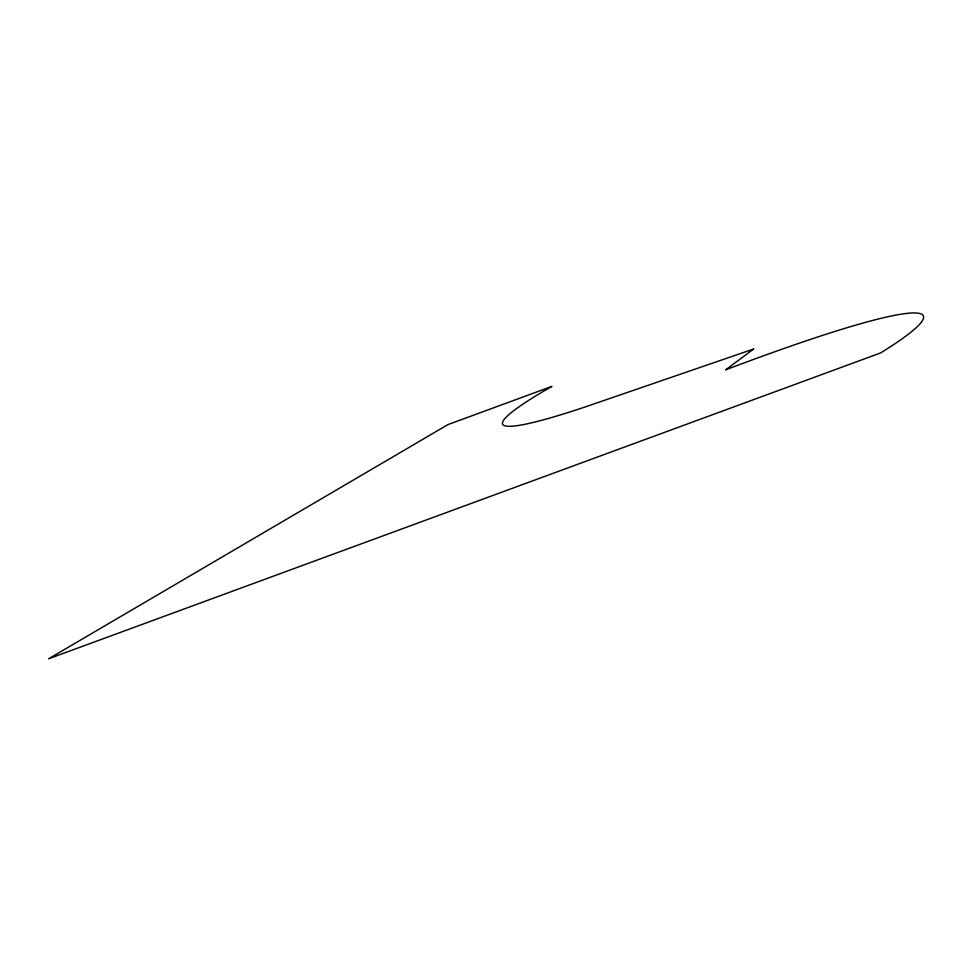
<?xml version="1.0" encoding="UTF-8"?>
<svg xmlns="http://www.w3.org/2000/svg" width="972" height="972" viewBox="0 0 972 972"><rect width="100%" height="100%" fill="white"/><g stroke="black" fill="none" stroke-linecap="round" stroke-linejoin="round"><path stroke-width="1.46" d="M753.64 349.009L725.622 369.858A405.045 33.898 -23.5 0 1 880.596 352.945L48.6 658.797L447.91 424.606L551.914 386.382A295.986 24.762 -23.5 0 0 584.172 407.292L753.64 349.009"/></g></svg>
